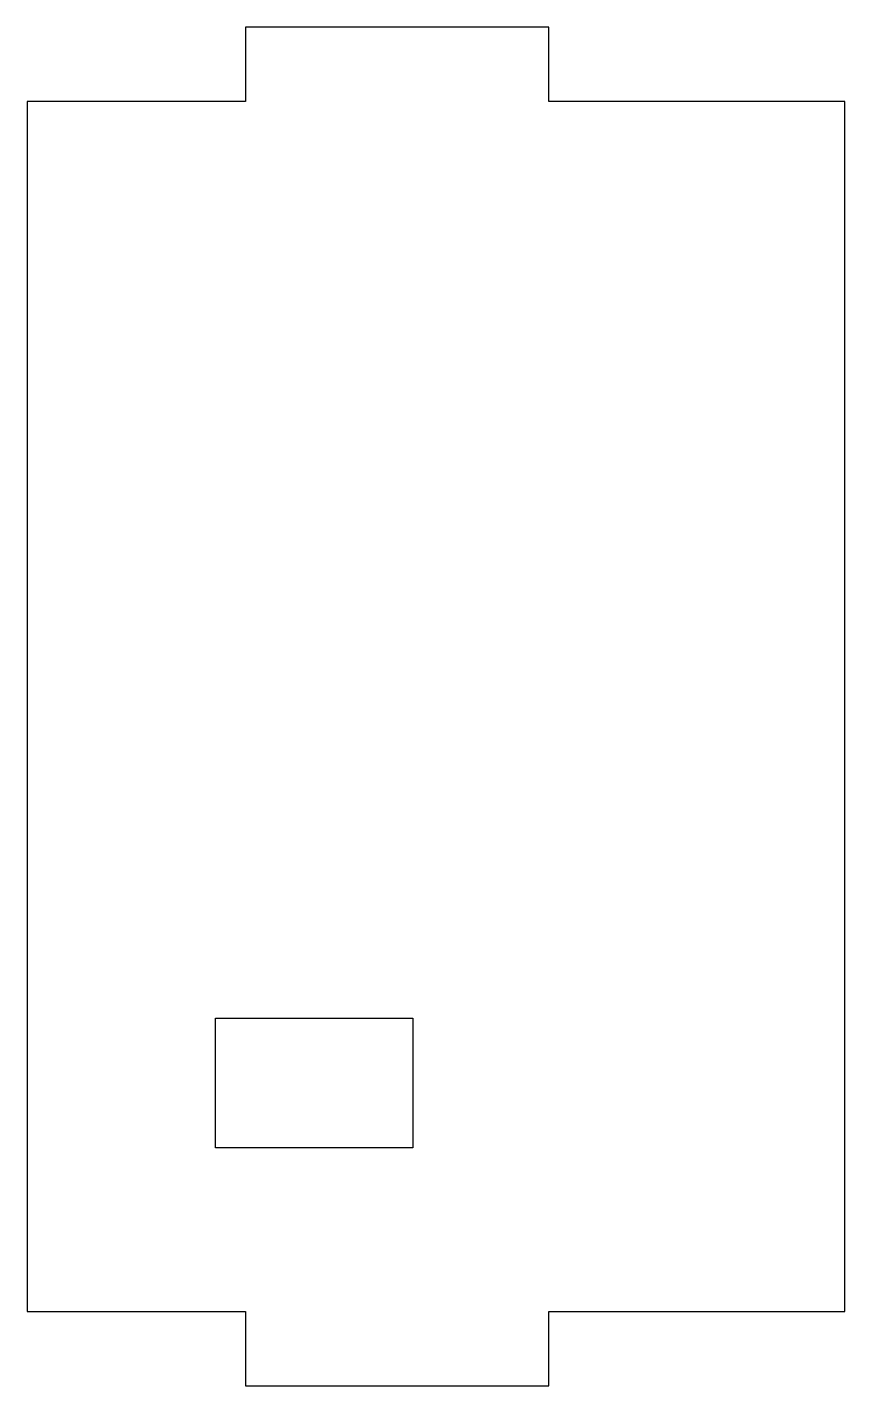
# Model space of a CAD drawing. Header units: millimetres. Extents: x -5.5 to 5.5, y -9.1 to 9.1.
import ezdxf

# ---------------------------------------------------------------- set-up
doc = ezdxf.new("R2010")
doc.units = ezdxf.units.MM
doc.layers.add('CUTOUTS', color=1, linetype='CONTINUOUS')
doc.layers.add('PERIMETER', color=5, linetype='CONTINUOUS')

msp = doc.modelspace()

# ---------------------------------------------------------------- linework, layer by layer
at = {"layer": 'CUTOUTS'}
for p, q in [((-2.964, -5.929), (-2.964, -4.186)), ((-2.964, -4.186), (-0.312, -4.186)), ((-0.312, -4.186), (-0.312, -5.929)), ((-0.312, -5.929), (-2.964, -5.929))]:
    msp.add_line(p, q, dxfattribs=at)
at = {"layer": 'PERIMETER'}
for p, q in [((-2.561, 9.128), (-2.561, 8.128)), ((1.518, 9.128), (-2.561, 9.128)), ((1.518, 8.128), (1.518, 9.128)), ((-2.561, 8.128), (-5.492, 8.128)), ((-5.492, 8.128), (-5.492, -8.128)), ((5.492, 8.128), (1.518, 8.128)), ((5.492, -8.128), (5.492, 8.128)), ((-5.492, -8.128), (-2.561, -8.128)), ((-2.561, -8.128), (-2.561, -9.128)), ((1.518, -9.128), (1.518, -8.128)), ((1.518, -8.128), (5.492, -8.128)), ((-2.561, -9.128), (1.518, -9.128))]:
    msp.add_line(p, q, dxfattribs=at)

doc.saveas('drawing.dxf')
